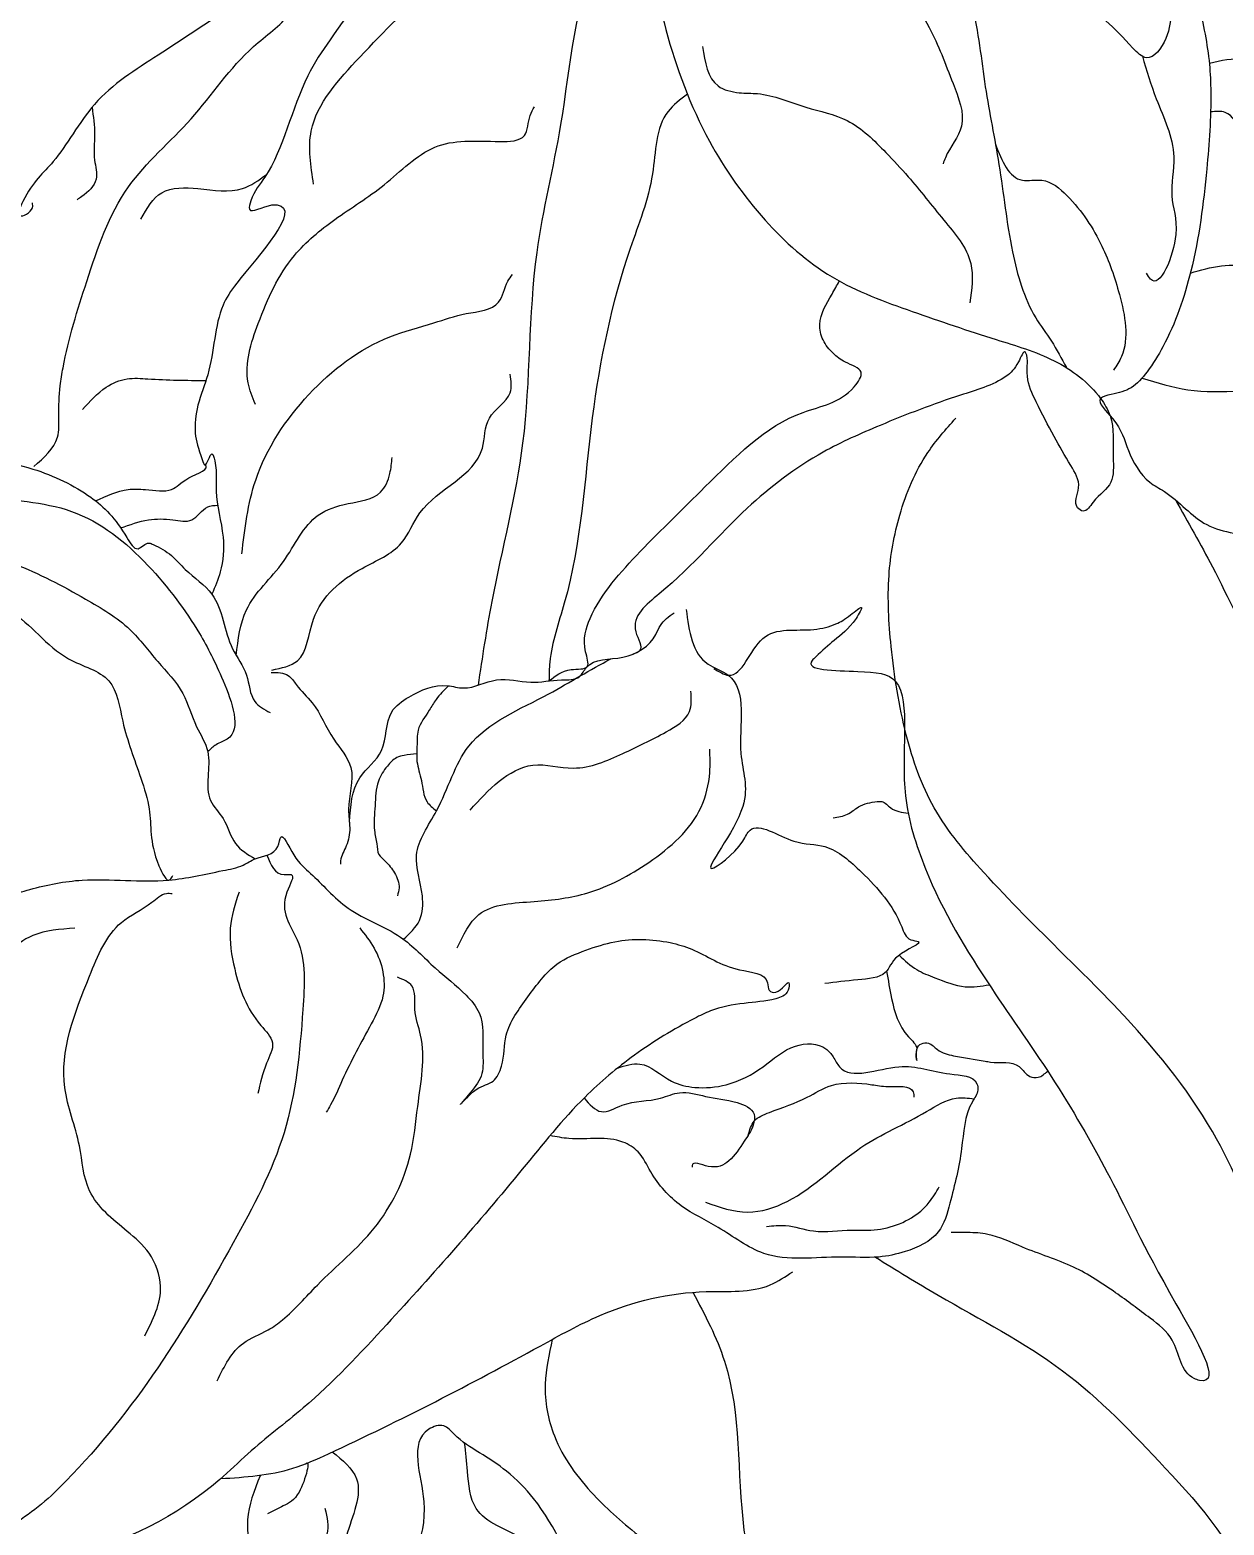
# Model space of a CAD drawing. Header units: millimetres. Extents: x 14385 to 129787, y 107826 to 186798.
# Drawn here: x 29395 to 29833, y 114161 to 114710 of the extents above; entities that cross this region are included whole.
import ezdxf

# ---------------------------------------------------------------- set-up
doc = ezdxf.new("R2010")
doc.units = ezdxf.units.MM
doc.header["$LTSCALE"] = 1000

msp = doc.modelspace()

# ---------------------------------------------------------------- linework, layer by layer
at = {"color": 8, "linetype": 'ByBlock', "ltscale": 3000}
for points, start_tangent in [([(29299.33558246051, 114593.393515013), (29307.0073443345, 114599.9496024966), (29317.51825199381, 114608.1177090088), (29325.10908092244, 114613.3696564033), (29338.54006731336, 114619.2060617574), (29358.39591479965, 114627.3741682696), (29375.3316835548, 114630.8768289059), (29375.9163871879, 114636.7111907003), (29377.66705865331, 114643.7144684128), (29374.74697992217, 114656.5521079202), (29371.24219755793, 114671.1390341863), (29371.82690119056, 114696.8143132005), (29368.32211882633, 114717.8221027798), (29374.74697992217, 114742.3305094352), (29382.92251248343, 114757.5018936603), (29393.39558637852, 114772.6773650039), (29433.07288702042, 114811.6603021643), (29471.73211545416, 114830.6204453271), (29501.51072753419, 114843.4580848341), (29531.87748268025, 114850.4593189878), (29554.65340889816, 114854.5443940235), (29577.42589568312, 114856.8781387413), (29587.35553914274, 114852.2106493057), (29588.52150697552, 114848.12557427), (29589.69091424125, 114831.787317686), (29587.54814739863, 114820.5007396856), (29585.03392177692, 114786.1505514525), (29587.36929687543, 114775.6466566634), (29582.11384304578, 114768.0609645506), (29559.91230216122, 114755.1620182644), (29525.45606101782, 114743.4932946756), (29491.00325930782, 114730.6556551682), (29468.78108182468, 114718.3289054854), (29441.91910904238, 114700.8237765425), (29418.56191862479, 114682.7341896405), (29403.37682133506, 114661.7264000618), (29392.28121004265, 114647.1394737957), (29391.11524220987, 114641.8875264011), (29395.78599240689, 114644.8036855187), (29395.78599240689, 114646.5550158366)], (-0.873532155831851, -0.4867664457702061)), ([(29815.98690398876, 114747.6896776449), (29824.14331330045, 114749.7690652784), (29834.853708082, 114758.1783117878), (29840.97589906177, 114759.7089377016), (29857.80504538969, 114763.5303935881), (29869.28243376, 114762.7661024106), (29882.29036987538, 114755.8854382557), (29887.64556726639, 114749.7690652784), (29881.52337628661, 114768.118184211), (29883.82091762044, 114781.1152213437), (29885.3514653655, 114793.3479672989), (29892.2372105011, 114806.3450044312), (29908.30280267319, 114818.5777503865), (29910.59690457408, 114826.2227057184), (29912.12745231914, 114829.2819139871), (29921.31073878857, 114820.106332741), (29955.73946446704, 114803.2878397221), (29951.14782123186, 114805.5807132542), (29953.44536256616, 114813.9899597636), (29955.73946446704, 114821.6349150955), (29965.6863050923, 114832.3390786962), (29972.5720502279, 114842.2789511194), (29994.75983337977, 114847.6289893605), (30013.12296688615, 114846.100407006), (30016.1840623758, 114845.3361158285), (30020.77226617758, 114849.1596152743), (30033.78020229295, 114855.2759882521), (30043.72704291821, 114857.5688617837), (30039.1353996835, 114850.6881976288), (30038.37184552767, 114842.2789511194), (30041.42950158438, 114830.0462051642), (30056.73153960065, 114806.3450044312), (30060.55962867953, 114787.2315943211), (30060.55962867953, 114778.8223478117), (30060.55962867953, 114772.7059748343), (30066.67838022637, 114776.5274307204), (30064.38427832548, 114787.2315943211), (30070.50302987185, 114801.7572138084), (30088.86616337823, 114833.1033698733), (30104.93519498326, 114843.0432422969), (30138.60036650544, 114855.2759882521), (30168.4374489492, 114854.5116970746), (30189.09468435601, 114852.2167799834), (30245.71119318635, 114835.3982869645), (30284.73156209907, 114814.7542509406), (30321.45782911137, 114790.2887590302), (30349.00080965378, 114778.8223478117), (30350.53135739884, 114777.2917218979), (30337.52342128346, 114768.8824753885), (30322.2213832672, 114767.3538930339), (30313.80509038654, 114765.8253106794), (30309.98044074106, 114761.2375200561), (30301.56414786039, 114755.1211470787), (30289.32320533379, 114746.7119005693), (30266.37186802609, 114737.5363193231), (30242.65353712917, 114729.8913639912), (30216.63766489842, 114729.8913639912), (30185.27003471006, 114732.1842375228), (30170.73155085009, 114732.9485287003), (30154.665958678, 114729.8913639912), (30147.01321995317, 114729.8913639912), (30160.02115606854, 114720.7178263043), (30172.26209859469, 114707.7207891715), (30188.33113020018, 114689.3716702389), (30198.27797082544, 114677.9032154612), (30204.39672237227, 114676.3746331067), (30200.57207272633, 114671.0225513063), (30182.20893922041, 114663.3775959739), (30169.08608961711, 114651.7373787575), (30169.08608961722, 114651.7373787576)], (-0.91750711148166, -0.3977193739065031)), ([(29706.87928000663, 114850.091478314), (29712.72631633526, 114841.3307396055), (29719.05831273657, 114837.4357155843), (29731.2339060331, 114835.9766142459), (29742.9279786913, 114830.1340782142), (29749.77245062927, 114830.2423868568), (29752.18005382328, 114825.7547306393), (29757.53869064723, 114821.3733395056), (29775.07636020111, 114811.151455899), (29781.40491716901, 114803.7374227673), (29791.6372307447, 114789.1341480271), (29801.86610488698, 114772.5854048354), (29816.96521634853, 114745.3263673654), (29823.78561225452, 114719.5284747931), (29827.66529283032, 114697.4743828538), (29828.15369233547, 114687.2524992472), (29826.69193325343, 114659.0207275518), (29820.84489692433, 114621.5398064752), (29810.61602278159, 114593.7944018922), (29804.77242588589, 114584.5452525115), (29798.9253895568, 114578.704760039), (29791.62003357906, 114576.2708809155), (29787.73691356985, 114574.7239065275), (29792.12219081644, 114567.4222691574), (29797.96922714554, 114555.7392406531), (29805.76298262889, 114544.0582557081), (29811.11818001943, 114540.6495987999), (29826.70913041907, 114528.4802031831), (29847.1668787041, 114523.6124449361), (29862.26599016518, 114520.2058315871), (29878.34190063702, 114519.7194644741), (29886.13565611991, 114519.7194644741), (29907.64243151119, 114523.0668146035), (29934.43561563047, 114526.9618386247), (29966.09903706855, 114521.6077132651), (29994.91116843757, 114512.2706908349), (30013.91059707396, 114500.5897058898), (30043.62385992438, 114477.2236488818), (30054.37552790355, 114460.5890761994), (30059.24920465529, 114446.472168572), (30060.70752430439, 114435.7639178529), (30064.11944197409, 114431.3825267188), (30068.98967929289, 114427.9759133698), (30070.93983788008, 114425.5420342463), (30071.91319745698, 114436.7366520784), (30074.34831611637, 114448.4196805826), (30082.14207159972, 114459.6142984147), (30102.59981988475, 114481.0328434121), (30134.3113933868, 114502.0815041771), (30156.71930025902, 114521.552537164), (30172.30681122572, 114540.5351594791), (30183.99744445051, 114571.2008102986), (30186.924402048, 114598.5497643778), (30184.4892833886, 114612.6666720051), (30179.13064656465, 114624.3497005094), (30173.28704966896, 114640.898443701), (30170.36353150441, 114648.6864481841), (30165.97825425782, 114658.4219646773), (30161.10801693902, 114667.1827033863), (30154.77602053818, 114674.9727514286), (30149.41738371423, 114664.2624571498), (30132.36811366549, 114651.1203273072), (30120.6774804407, 114637.9781974645), (30107.03668862872, 114624.8360676223), (30096.80781448598, 114608.285280871), (30082.18678423029, 114583.8729215025), (30069.51591256226, 114544.840938919), (30067.56575397507, 114518.5566792342), (30059.28359898657, 114465.9861163043), (30057.33687983232, 114459.1708460471), (30055.38672124513, 114457.7117447083)], (-0.6649926078639504, 0.746849939068286)), ([(29650.43818550848, 114843.4229867614), (29657.11756141356, 114830.9085871878), (29666.58288140048, 114826.1797909734), (29674.93382505153, 114824.5122465866), (29682.44898645079, 114810.883749631), (29697.7544639, 114797.2532091162), (29719.78059369477, 114766.2667194877), (29732.02841508726, 114741.2351616516), (29740.3896770376, 114719.1953746274), (29745.4250071469, 114689.187749902), (29750.40874575882, 114660.720968887), (29755.4062421039, 114628.5798682554), (29763.95323344332, 114604.3841261722), (29769.65237414755, 114595.8440918678), (29775.15727077576, 114586.1310224417)], (0.8684898563920096, 0.4957069389711894)), ([(29598.73123387399, 114829.1461388919), (29604.56302311562, 114821.9925379728), (29608.66626684519, 114814.0165260343), (29611.40061618725, 114791.2349269849), (29618.92609588627, 114751.8187552539), (29628.21600478294, 114710.1628425324), (29644.17153509485, 114669.2834823441), (29664.62584394694, 114640.2567660816), (29689.17307822884, 114619.4083741277), (29718.62838359468, 114606.7362629238), (29749.39755241724, 114596.4142449119), (29770.67044635548, 114588.6466760214), (29787.74764910666, 114574.737260912), (29791.18030225835, 114568.5209147691), (29792.35263283656, 114553.080570007), (29791.53404775041, 114544.0868655385), (29784.98880649509, 114536.728008508), (29781.30517360813, 114533.4583136316), (29779.26215032593, 114534.6844492101), (29779.67144286877, 114542.0433062406), (29776.80639506795, 114550.2195869906), (29770.67044635548, 114560.848138897), (29764.12520510016, 114573.5202501009), (29760.85086475604, 114582.9226664293), (29760.85086475604, 114587.8292523024), (29760.85086475604, 114588.6466760214), (29760.03227966989, 114591.9163708978), (29757.57996384485, 114588.2379641619), (29753.07774587173, 114582.9226664293), (29744.89533444413, 114578.835547834), (29736.30363047367, 114575.9745648175), (29706.79673361138, 114564.8902991873), (29685.93313221599, 114555.0791709998), (29658.08404212457, 114534.5454871783), (29625.7636889579, 114503.0664997583), (29617.17198498745, 114489.1662094167), (29618.58364770398, 114482.1396054856), (29616.06208968512, 114480.9092805589)], (-0.5780395216723622, 0.816008769183755)), ([(29687.49310365075, 114804.8656737761), (29702.00216382148, 114811.5724291143), (29716.2448564322, 114812.9967899446), (29739.74650304171, 114810.1501118431), (29773.21562687506, 114790.9365673277), (29799.56512412021, 114764.6053057786), (29808.82407811855, 114739.6984050598), (29811.67192875419, 114726.8893753828), (29811.67192875419, 114706.9626286721), (29804.55230216554, 114699.8469551981), (29799.56512412021, 114703.4047919351), (29789.59764689591, 114713.3671435111), (29771.79170155723, 114722.618336451), (29758.26097160543, 114725.4650145525), (29737.66180778947, 114727.740881358), (29735.55120655557, 114733.1587369304), (29732.82648526959, 114739.4701029111)], (0.6563354868385507, 0.7544691701563442)), ([(29958.01087129139, 114802.2487131909), (29976.39669987385, 114787.9958854986), (29984.81299275451, 114779.5866389892), (30011.59241914109, 114754.3568559012), (30021.53925976634, 114736.7720281456), (30035.31075003801, 114717.658618036), (30047.55169256416, 114671.0225513063), (30049.08224030922, 114589.2168290655), (30047.55169256416, 114570.1034189554), (30050.61622748722, 114548.4314726049), (30049.84923389798, 114523.9680242541), (30049.08567974216, 114484.9748692971), (30043.76636219607, 114477.0566026881), (30042.96348876238, 114491.855533452), (30038.37184552767, 114499.5025323436), (30020.77570561052, 114523.9680242541), (30002.4125721046, 114560.6642185601), (29956.50645805581, 114614.9472841814), (29897.59584732505, 114678.4038874891), (29846.33453588572, 114714.3357906181), (29831.03249786946, 114723.5113718638), (29823.29028666706, 114721.8866517955)], (0.9283228760761646, 0.3717749826893655)), ([(29617.65273721446, 114757.529478959), (29604.43784492288, 114738.5722924989), (29589.58085238107, 114675.326287187), (29580.80685845448, 114628.3734687662), (29575.6580270516, 114558.4122162142), (29564.33197373908, 114500.2831719953), (29559.27831711189, 114469.5240716097)], (-0.5780395216723622, 0.816008769183755)), ([(29498.92427381699, 114653.4152443984), (29498.0747338325, 114672.9230614531), (29515.90131576976, 114700.0635724839), (29543.90861978533, 114726.356006406), (29571.06982325029, 114739.0792065927), (29584.65214469901, 114738.2311294845), (29604.17436717136, 114738.2311294845), (29605.02390715585, 114751.8024067793)], (-0.7391184619783304, -0.6735754591452895)), ([(29529.98235502292, 114739.0975986265), (29504.98455500009, 114706.4701308815), (29496.82278017153, 114693.217648837), (29481.00826661813, 114656.0023904692), (29475.90414784628, 114647.3376990475), (29475.39511174255, 114644.2784907792), (29483.55688657111, 114645.8070731338), (29485.59990985331, 114645.8070731338), (29470.80346850783, 114617.1665895784), (29465.70278916892, 114609.0087008623), (29462.64169367927, 114596.7739113479), (29460.08963429334, 114583.5214293033), (29456.51950269949, 114572.3063758782), (29455.49799105816, 114562.1090149835), (29458.05005044409, 114552.4245874726), (29459.06812265201, 114550.3851152936), (29461.62018203794, 114554.4640596511), (29462.64169367927, 114551.9136976481), (29463.150729783, 114540.6986442229), (29465.70278916892, 114523.8760640856), (29464.68127752806, 114511.1324283059), (29461.62018203794, 114502.9765831495)], (0.2800958296653078, 0.9599720444909335)), ([(29396.29158907768, 114549.8599205541), (29404.96583944338, 114560.566127714), (29405.47487554757, 114568.2131266052), (29405.9839116513, 114579.4281800303), (29407.00542329217, 114586.0554428322), (29415.70718912326, 114617.7694395713), (29431.01266657247, 114652.4343359356), (29453.96744331357, 114677.4127612298), (29476.92565948761, 114703.9218124377), (29490.19155308802, 114716.1566019522), (29493.76168468187, 114721.7641286648), (29496.31030463439, 114727.8825452014), (29494.39306617272, 114732.2052351032)], (-0.4949719038242518, -0.8689089793669966)), ([(29641.69170380489, 114703.9933370131), (29647.34957131103, 114689.4983709154), (29655.13644792803, 114687.0236206062), (29661.85710027313, 114686.6700848479), (29679.54954431823, 114681.7205842289), (29694.7621570729, 114676.7710836104), (29708.94981875329, 114665.0267483273), (29717.08751755033, 114656.1883543653), (29730.17800006096, 114640.2792452339), (29740.087006922, 114624.3680925428), (29739.73274530901, 114609.8731264456)], (-0.7253566679040986, 0.6883732303968998)), ([(29803.06967740646, 114700.3615963947), (29808.16370695655, 114684.7838796161), (29814.5748103197, 114663.4348156343), (29813.86284766078, 114649.201425127), (29815.28677297861, 114634.9700781785), (29806.02781898028, 114618.6011682053), (29804.60389366245, 114620.7366876712)], (0.007624200252778212, 0.9999709353628762)), ([(29962.74558976211, 114527.9468342064), (29944.86741632794, 114544.4383577376), (29927.67712952069, 114556.1193426822), (29925.61346963991, 114560.2412017856), (29928.36501614761, 114571.2355508066), (29921.48958931176, 114582.2298998272), (29908.42318283312, 114601.4679670546), (29898.11176229513, 114611.7756801515), (29886.42112907034, 114617.9594905859), (29878.8578156071, 114624.1433010202), (29874.73049584555, 114637.8862372965), (29863.72774924769, 114672.2405126474), (29857.5402090383, 114685.2968129998), (29849.28900894814, 114694.9158466135), (29840.34992223105, 114699.0397492757), (29827.63530575263, 114697.7831872278)], (-0.2406879696150875, -0.9706025454750089)), ([(29417.63806226221, 114681.6501423528), (29418.56191862479, 114671.6478804511), (29418.56191862479, 114662.3108580208), (29419.14318282448, 114655.3075803078), (29413.88772899483, 114648.8887605544), (29412.13705752941, 114647.7218881955)], (0.1537558521478803, 0.988108869472529)), ([(29477.5825912162, 114572.6313018066), (29474.92734883598, 114580.5848345927), (29478.64193662175, 114602.3242184001), (29491.90783022216, 114627.2474675931), (29506.76618136384, 114640.5019931973), (29524.80944758852, 114653.2292805023), (29543.38238651596, 114667.0151315236), (29567.25893133704, 114669.1363460745), (29576.28056444938, 114671.2575606255), (29578.40269469342, 114678.679767994), (29579.99515223468, 114681.8615898204)], (-0.6910831001058643, -0.72277531000171)), ([(29636.12470653804, 114686.4286452702), (29629.0242715698, 114680.1511306886), (29623.29761540017, 114657.2591794373), (29615.11520397302, 114629.8693541719), (29601.20613637625, 114567.7308466111), (29590.94286790222, 114499.6966704766), (29585.6255042759, 114478.028811245), (29585.31670281594, 114471.1246629935)], (-0.5780395216723622, 0.816008769183755)), ([(29820.66466009582, 114620.8166008279), (29832.09872214089, 114623.4566650961), (29843.10146873875, 114623.4566650961), (29860.291755546, 114620.7080778412), (29881.03555413429, 114621.7101087314), (29869.91872889001, 114626.2052523515), (29863.03986262076, 114631.7024268618), (29853.41632870969, 114653.0024454205), (29839.66203560412, 114672.2405126474), (29833.47449539474, 114679.799638489), (29828.08273571555, 114679.9501002775)], (-0.2182431572455771, -0.9758944227299807)), ([(29749.12844203785, 114668.1730236911), (29759.02452576126, 114654.8947813299), (29766.14759178332, 114654.8947813299), (29775.40654578211, 114649.201425127), (29788.225313075, 114630.6990392467), (29794.63297700475, 114612.9098555616), (29795.34493966366, 114590.1364307495), (29792.49708902801, 114585.1542331821)], (-0.4540586472016016, 0.8909717980393386)), ([(29435.60087037424, 114640.616432518), (29443.25360909861, 114650.300860029), (29456.51950269949, 114651.8314859427), (29472.84305235662, 114651.8314859427), (29481.65082175063, 114656.9820868965)], (-0.9950943741724227, -0.09893021020090076)), ([(29175.83768287685, 114615.5276550215), (29177.36823062191, 114621.1351817341), (29182.47234939376, 114621.1351817341), (29185.02096934628, 114614.5079189323), (29188.59454037354, 114611.448710664), (29209.50973326538, 114610.4289745742), (29221.2416396878, 114609.4092384849), (29234.50753328821, 114607.3697663059), (29248.79149909655, 114602.7819756831), (29269.70669198886, 114583.9199233663), (29281.95107394841, 114575.2552319446), (29286.54271718313, 114573.2157597656), (29279.91149009916, 114575.7640782099), (29270.72820362973, 114579.3321327435), (29264.09697654622, 114580.3518688327), (29257.97478556645, 114578.3123966537), (29256.44423782139, 114574.2354958553), (29264.60601264995, 114572.7048699416), (29271.23723973345, 114573.7246060309), (29289.09477656905, 114567.6082330535), (29292.15587205871, 114565.0599146092), (29330.899748364, 114558.9320353398), (29368.67638043931, 114553.844861184), (29380.93108069804, 114552.1589247638), (29395.97042170714, 114548.8743017935), (29417.14143274038, 114538.5508634013), (29430.42796293937, 114523.7411891718), (29434.50713063742, 114519.6642883734), (29438.5897377684, 114521.703760552), (29440.120285513, 114521.192870728), (29446.75151259697, 114517.1139263699), (29451.85563136882, 114512.0172894818), (29461.62018203794, 114502.9765831495), (29469.20069266681, 114482.9599198296), (29474.30137200572, 114473.2734487595), (29477.36246749538, 114463.5890212481), (29482.97218293801, 114459.5100768905)], (-0.8915541453106408, 0.4529141264957551)), ([(29472.61261033651, 114517.7106456848), (29477.70297137566, 114544.8511567156), (29497.22519384848, 114576.232053289), (29526.93501726596, 114597.4360245604), (29543.06251923426, 114602.5265307708), (29554.94576071447, 114605.9188392044), (29566.82556276175, 114610.159224747), (29570.22372269875, 114617.7919187236), (29571.91936323431, 114620.336150049)], (-0.6795576483773728, -0.7336221115341435)), ([(29585.31670281594, 114471.1246629935), (29593.44677522418, 114475.2679626339), (29599.34963561979, 114476.410543413), (29598.7641388505, 114481.8093959454), (29600.4013090228, 114494.0727952898), (29618.80915515975, 114518.6016375383), (29642.53780435596, 114542.3110125086), (29678.53835097665, 114569.700837774), (29697.35892908939, 114579.103254102), (29699.81124491442, 114584.418551835), (29694.08458874526, 114588.0969585704), (29689.58581020508, 114591.368697006), (29685.90217731812, 114596.2732393199), (29684.67429968866, 114601.9972489125), (29689.17651766224, 114613.0345126789), (29691.83988541167, 114617.8807809727)], (0.3125012895663942, -0.9499173353609992)), ([(29483.64631183271, 114475.1167392458), (29492.98093335994, 114478.5110912391), (29498.92427381699, 114493.7764791919), (29516.74741632084, 114512.4362191379), (29531.17927775404, 114521.7671108905), (29537.96871876169, 114532.7921133007), (29560.88566173811, 114556.5403158979), (29563.43084225815, 114567.5673618673), (29571.06982325029, 114576.8962100607), (29571.06982325029, 114583.6808269287)], (-0.6117157085651197, -0.7910776775353187)), ([(29414.1766413782, 114570.7757499644), (29422.8474523105, 114578.9336386805), (29430.50019103533, 114581.9908033896), (29438.15292976017, 114581.9908033896), (29459.42802172026, 114581.372581292)], (-0.9954143431316324, 0.09565712460565226)), ([(29802.94266066526, 114582.2649123594), (29819.73396002187, 114577.9833836069), (29858.23841396451, 114577.9833836069), (29877.49236065254, 114575.2347963515), (29894.68264745979, 114572.4862090966), (29911.18504764012, 114564.9291268143), (29920.81202098413, 114558.74531638), (29925.68681232026, 114559.8650835562), (29925.68681232014, 114559.8650835562)], (-0.8680201755020746, -0.4965289265705954)), ([(29842.2072161237, 114210.900870546), (29853.27875138458, 114226.7057581532), (29848.5357730916, 114260.6881057124), (29828.76247200056, 114305.7342833083), (29793.96572697686, 114350.7804609046), (29774.14771325479, 114370.7726015125), (29744.88501614484, 114400.8047489494), (29726.69729372871, 114424.5120803605), (29716.41338865564, 114451.382841564), (29710.8793407419, 114483.7834742267), (29710.08827112115, 114509.8633779821), (29714.04361922585, 114531.9910380563), (29724.32408486551, 114554.9075120192), (29734.60455050517, 114567.5530569523)], (0.2882723581620885, -0.9575484570086615)), ([(29203.8965783898, 114550.2073256343), (29213.07986485923, 114547.148117366), (29219.1986164056, 114538.4813823851), (29227.8728667713, 114530.3255372287), (29238.58670098626, 114526.7574826952), (29260.52340551896, 114518.0907477143), (29278.88997845829, 114515.54242927), (29291.64339652157, 114514.0118033562), (29303.37530294398, 114512.9920672665), (29306.4363984341, 114516.5621653597), (29306.94543453783, 114520.1302198933), (29313.58010105474, 114518.5995939791), (29323.7814597321, 114513.502957091), (29338.57790107757, 114513.502957091), (29357.45351012109, 114517.0710116245), (29371.73747592943, 114518.0907477143), (29389.11005269235, 114514.0261082712), (29415.21535018471, 114501.1884687639), (29431.54233927524, 114489.9734153391), (29441.7436979526, 114478.2495156487), (29450.92698442249, 114466.5235723995), (29456.02766376093, 114454.2887828851), (29460.11027089192, 114445.1745084177), (29461.14554026548, 114427.2136657515), (29465.7371835002, 114420.5864029497), (29470.32882673491, 114411.4108217035), (29477.47252935602, 114405.8032949914)], (-0.8846439288553779, 0.4662672185982208)), ([(29418.96009060438, 114537.1843775584), (29430.88884697959, 114541.3628009947), (29437.25523771171, 114541.3628009947), (29446.80654352682, 114541.3628009947), (29453.17637369235, 114545.6052300965), (29458.84279216523, 114550.5350400537), (29458.84279216512, 114550.5350400537)], (-0.939611401199404, -0.3422432099196311)), ([(29470.54320885544, 114480.4996864166), (29474.29449313937, 114497.1708311851), (29487.87681458809, 114514.9824940225), (29500.60615661985, 114531.9460797517), (29511.64329754899, 114536.1864652939), (29523.5265390292, 114540.4268508365), (29526.92125953326, 114547.2135112637), (29527.76736008434, 114553.1500510231)], (-0.6117573503139525, -0.7910454755175912)), ([(29385.6293463601, 114537.9541440865), (29393.79112118867, 114536.9344079967), (29410.11467084626, 114533.3663534632), (29438.17356635875, 114513.4845650576), (29457.04917540227, 114488.5040962042), (29465.72342576797, 114471.1726698016), (29467.25397351256, 114449.762299041), (29463.17136638158, 114447.722826862), (29460.11027089192, 114445.1745084177)], (-0.6201941434244842, 0.7844483567845435)), ([(29428.1481826402, 114527.2725142827), (29438.31802255067, 114530.2274463822), (29447.3362162296, 114530.2274463822), (29454.23571909789, 114530.2274463822), (29460.07243712724, 114534.9991573419), (29463.72666327946, 114535.6158266021)], (-0.9831445560971322, -0.1828299259327446)), ([(29815.20660973829, 114537.5672757874), (29828.73495653516, 114513.0186335377), (29846.13504876348, 114478.2474720895), (29869.069188906, 114433.2012944936), (29882.51737246255, 114387.202818265), (29897.54425582767, 114320.0289805948), (29900.73261034361, 114235.2274004242), (29895.98619261768, 114138.812272765), (29900.73261034361, 114101.6705825322)], (-0.1879653782848545, 0.9821756546393481)), ([(29338.11357760441, 114500.6714482617), (29350.35795956396, 114503.73065653), (29364.13288926857, 114502.2020741755), (29387.60014154634, 114496.5945474629), (29409.02437054238, 114479.2610775011), (29423.82081188785, 114471.1052323447), (29428.92149122676, 114456.322124386), (29435.55271831027, 114435.4205998907), (29438.61381379992, 114424.2055464655), (29442.18394539377, 114403.3040219702), (29446.26655252476, 114398.207385082), (29447.28806416562, 114399.7359674366)], (-0.7365260363353404, 0.6764091940535351)), ([(29512.08795751934, 114419.2675042127), (29515.94602840033, 114435.5759103971), (29523.87736120925, 114445.5873073961), (29527.63666162512, 114459.7716524804), (29533.89642993046, 114465.1932152969), (29548.09097047721, 114469.3661633826), (29553.9345673729, 114468.5303476297), (29566.07576633862, 114471.4894214927), (29578.59874238179, 114470.655649299), (29589.87320419739, 114471.4894214927), (29596.54914391192, 114472.7421233419), (29599.05649066728, 114476.0792556747), (29612.41524896224, 114479.8332741044), (29624.51861416327, 114488.1750831574), (29626.19017866685, 114491.5122154902), (29631.19799331075, 114496.1020496723)], (-0.8408094575773909, -0.5413311888746238)), ([(29635.63830148766, 114497.3854049111), (29643.67969615629, 114477.2910863382), (29651.05384079751, 114473.2714052003), (29655.74522759311, 114444.4694804603), (29656.4159170544, 114425.0454493368), (29645.02107507887, 114402.2699809659), (29656.4159170544, 114412.3181620317), (29659.09867489955, 114416.335799611), (29675.18490367022, 114412.3181620317), (29686.57974564529, 114410.3072996831), (29699.98665600468, 114400.9314496259), (29714.73494528618, 114380.8350874938), (29718.08495315921, 114376.1471624652), (29720.76771100436, 114375.4768750153), (29713.39356636361, 114370.1186625373), (29708.702179568, 114364.0901626095), (29698.64871651505, 114361.4110563703), (29686.57974564529, 114360.070481471)], (-0.3397508617909952, 0.9405154713837918)), ([(29645.80190842971, 114475.6663610662), (29651.18760764459, 114473.1902891689), (29663.79006169515, 114486.6689799547), (29682.55904831097, 114490.0183736438), (29690.60388241301, 114492.0271924331), (29695.9659586699, 114495.3765861218), (29699.98665600468, 114498.055692361), (29697.97802705376, 114494.0360112225), (29689.93319295172, 114485.9986925053), (29683.22973777226, 114479.9701925775), (29681.88835884968, 114478.6296176782), (29698.64871651505, 114474.6119800995), (29712.48528821021, 114470.9617335746), (29715.78785974532, 114453.9032015893), (29716.12103683932, 114428.9016457314), (29723.49518148007, 114402.1085397813), (29747.64688095183, 114358.4356340331), (29771.11069379665, 114323.6052093653), (29791.22105933505, 114288.7747846979), (29815.35212220822, 114242.5556040651), (29824.0642063386, 114214.423966775), (29822.05557738768, 114215.0922106651), (29814.01074328565, 114229.1600728694), (29805.96590918361, 114237.1973915866), (29793.22968828597, 114246.5752852035), (29777.81414897612, 114255.95317882), (29759.0451623603, 114263.3202100874), (29746.30894146266, 114268.0101786752), (29738.93479682191, 114268.6784225658), (29732.90203110327, 114268.6784225658)], (-0.3867965351810467, 0.9221650830366206)), ([(29531.92207352945, 114376.3222180842), (29537.78298937262, 114383.2464874645), (29538.84921364451, 114392.2953680342), (29536.72020453413, 114407.1990459913), (29544.0668337096, 114423.4780393557), (29555.91224142548, 114447.1976321226), (29585.20933286671, 114466.3600876557), (29596.77834196819, 114472.9511736852), (29607.99963657081, 114479.2633530645)], (0.4295383093593771, -0.9030486370028408)), ([(29483.39011514385, 114474.205149698), (29489.64812265255, 114473.1201818122), (29492.56820138416, 114469.7830494794), (29498.41523771279, 114463.1087848132), (29506.34657052171, 114449.7602554818), (29512.60633882659, 114439.331972386), (29511.7705565748, 114423.8969690118), (29512.1901674174, 114417.2227043461), (29510.93821375642, 114410.5484396799), (29508.85047784366, 114405.1248333042), (29508.85047784366, 114403.8741750142)], (-0.3403902510570744, 0.9402842532900898)), ([(29548.41715359653, 114469.329700556), (29543.86390715477, 114464.3063105617), (29541.39783359703, 114460.4071994221), (29537.29115043452, 114453.0217761204), (29536.88185789122, 114447.0729750053), (29536.88185789122, 114441.5328857496), (29538.52590692986, 114434.5561743078), (29540.57924851088, 114426.7599955879), (29544.06683370948, 114423.4780393557)], (0.1121403306779149, 0.9936923800832167)), ([(29556.42815639556, 114423.7007873191), (29567.08352024679, 114434.3456877002), (29579.33478107268, 114440.2025286469), (29594.24816314469, 114439.137834253), (29612.36021803191, 114444.4592626637), (29628.33982437581, 114452.4434488395), (29636.86273968371, 114459.8963095977), (29637.39585181943, 114467.3491703558)], (-0.875994040709686, -0.4823219263532572)), ([(29551.63358660613, 114373.132912501), (29559.62338977784, 114385.3758762528), (29579.86789320887, 114390.1659792464), (29599.5758450703, 114393.3600624285), (29621.94935761171, 114404.538331786), (29641.12419733743, 114424.765481713), (29644.32287015265, 114437.5397708824), (29644.32287015265, 114446.0573260344)], (-0.7908082847275744, -0.6120639319599155)), ([(29536.79859207361, 114444.4116109394), (29532.15951619728, 114443.7889752144), (29529.49051608483, 114442.9695079357), (29525.99949145329, 114439.8919076335), (29522.7148328094, 114434.3518183779), (29521.48007631407, 114425.286589334), (29521.27371032594, 114416.2581443575), (29522.0957348455, 114411.3352100097), (29522.91775936459, 114407.4360988701), (29525.1774669342, 114404.9756534759), (29528.66505213233, 114400.6657869171), (29530.30910117098, 114395.1277412207), (29529.69344264001, 114392.2544968485)], (0.1393659737329561, 0.9902409430868151)), ([(29689.61332567048, 114420.911328878), (29694.88941609871, 114422.229424625), (29698.84476420388, 114424.8656161188), (29705.7683431037, 114426.8417379598), (29707.41583157529, 114426.8417379598), (29710.7142479514, 114424.536603072), (29717.12308673584, 114422.5876940393)], (-0.9867196395444375, -0.1624326104490586)), ([(29343.17986261204, 114223.7712070018), (29346.67088724358, 114237.7205427669), (29341.08868726587, 114250.274127532), (29334.10663800279, 114279.5644629437), (29332.01546265662, 114308.8568419151), (29336.20125278144, 114333.964011445), (29345.27447739115, 114356.9785762539), (29371.7959462927, 114381.3888920632), (29379.42116955214, 114387.9446302897), (29394.80919339659, 114394.5739366512), (29414.03218518628, 114398.0050727117), (29445.76235337113, 114398.0189897508), (29465.58240900899, 114401.4893413142), (29473.13540417294, 114403.5472055266), (29477.47252935602, 114405.8032949914), (29485.8372307393, 114410.4074340884), (29486.86562124651, 114413.8385701494), (29491.6705093357, 114407.3216595494), (29497.85117067874, 114400.4614309876), (29511.62266094994, 114387.7280130044), (29530.8456527401, 114377.0953739791), (29543.54747930646, 114365.7760990297), (29554.87353261898, 114355.8280523692), (29559.67842070817, 114349.3111417696), (29561.05419396202, 114334.9040487216), (29560.71025064832, 114327.0159098331), (29556.24586643942, 114319.8123633091), (29552.81331217114, 114315.6966348838), (29558.65003020095, 114321.1856351572), (29564.82725211058, 114324.2714096967), (29567.91930249857, 114329.7604099696), (29569.63557963318, 114341.079684919), (29577.6116250722, 114355.1679827164), (29588.25323119119, 114367.1738935893), (29598.89139787678, 114372.3195759009), (29609.53300399531, 114375.40535044), (29629.78782572562, 114375.0640760374), (29637.68132476986, 114372.6628938627), (29655.18803942541, 114365.1160293769), (29665.48570223025, 114360.3136650275), (29666.17014942423, 114357.569164891), (29668.57431318529, 114356.8845725262), (29673.37920127448, 114360.3136650275), (29673.03525796125, 114357.569164891), (29668.57431318529, 114354.4833903515), (29656.90431655955, 114352.7688441009), (29644.54643330642, 114350.0243439644), (29638.70971527707, 114347.2798438275), (29616.73517697921, 114333.8107444977), (29598.54057569674, 114318.375741123), (29575.51357086014, 114291.8871255082), (29525.8103226308, 114234.9637812746), (29495.14433680207, 114204.3185660483), (29474.84136300778, 114187.4857681145), (29464.47491153993, 114177.9893480588), (29409.08284090564, 114149.8045782268), (29404.32954431337, 114148.940152644), (29400.44298487122, 114148.940152644), (29395.25975913752, 114148.0777706204), (29390.93983112008, 114144.1929643958), (29389.21323568665, 114133.8341623165), (29384.45993909438, 114132.1073547097), (29361.06147547916, 114124.6749295446), (29340.75850168488, 114113.0205108707), (29325.64219305816, 114098.3457115551), (29322.18556275789, 114091.8717157), (29318.72893245763, 114087.9869094754), (29318.29900331574, 114085.3977198454)], (0.1810464594781446, 0.9834745444140529)), ([(29481.79824837414, 114407.1666675436), (29488.09349887597, 114400.0404577719), (29490.75562012207, 114400.0404577719), (29489.15628371446, 114393.6522914081), (29492.8880686654, 114376.0878992456), (29495.01707777579, 114350.5372773481), (29488.09349887597, 114305.2928744999), (29469.44833185256, 114264.8385746458), (29441.747137386, 114219.0608028209), (29408.18858829059, 114177.5418085724), (29399.13256084698, 114169.0242534203), (29389.01374856487, 114161.5734362214)], (0.3484843478617076, 0.93731459995852)), ([(29436.95600702905, 114230.7703975958), (29442.81336165743, 114248.8681587351), (29438.55190400372, 114261.1111224869), (29430.562100832, 114269.0953086626), (29416.71150359849, 114284.001030179), (29412.98315808049, 114300.5007279471), (29407.65547615488, 114321.7925722685), (29416.71150359849, 114362.7802410999), (29428.43309172161, 114382.4740220502), (29439.61812827562, 114389.9268828083), (29444.94581020123, 114393.1209659905), (29447.07481931162, 114393.1209659905)], (-0.07270176398504687, -0.9973537253720279)), ([(29471.58078039589, 114393.6522914081), (29468.38210758066, 114380.3466768216), (29469.98144398828, 114365.4409553053), (29479.57058356807, 114344.6824799606), (29483.83204122179, 114338.2943135963), (29481.69959267846, 114330.8414528382), (29478.50435929617, 114319.6631834803)], (-0.07229266882441789, 0.9973834618812581)), ([(29515.84972427285, 114380.4488547866), (29521.17396676505, 114372.9980375876), (29524.37263958028, 114355.4316018655), (29520.11118192656, 114345.3180269019), (29509.45581807534, 114324.5595515573), (29505.19436042162, 114315.5086274285), (29503.59502401401, 114312.8479132231)], (0.1825438607248626, 0.9831977109979773)), ([(29713.82375670911, 114370.4564399957), (29720.26555376651, 114365.1671183591), (29726.86238651874, 114362.2019138185), (29738.07149910473, 114358.9076962311), (29746.86903130531, 114359.6057182705)], (-0.8745101353959308, -0.4850072402447109)), ([(29709.21806934662, 114364.6451582922), (29711.03755466605, 114354.624395943), (29717.30076240434, 114340.4584428927), (29720.26555376651, 114336.1751426046), (29719.93880761892, 114333.2119816232), (29720.26555376651, 114331.8938858763), (29720.26555376651, 114335.8461295578), (29724.55452688562, 114338.1533080049), (29727.84950382879, 114335.8461295578), (29733.78252598608, 114333.54099467), (29745.32182415307, 114331.5648728295), (29747.29949820519, 114331.2338162235), (29757.85167906259, 114329.5867074293), (29761.80702716729, 114325.963476795), (29764.77525796241, 114325.6344637477), (29768.30909990694, 114327.944976855)], (-0.869342196449864, -0.4942106286511108)), ([(29463.58753779123, 114214.2706998277), (29473.17667737056, 114228.1096833905), (29482.23270481417, 114232.8997863841), (29487.56038673979, 114236.6251949833), (29500.3447597014, 114249.4015277119), (29521.17396676505, 114270.2642245807), (29534.49145186285, 114297.4108662892), (29537.15701254189, 114314.9773020113), (29538.21979738085, 114341.0592493259), (29536.09078827046, 114350.6414988723), (29535.02456399857, 114359.1570104652), (29529.69688207295, 114362.3510936473)], (-0.4170722077490832, -0.9088733539516414)), ([(29610.42387065093, 114329.0001562464), (29618.70597216545, 114330.518570469), (29630.24527033244, 114324.2591483409), (29638.81633770384, 114321.9519698939), (29650.35563587083, 114322.941052594), (29663.8726080904, 114329.5294877689), (29675.73865240498, 114337.1070056444), (29686.94776499097, 114336.1179229443), (29689.58581020508, 114333.1547619628), (29691.89366983867, 114329.5294877689), (29713.65496328159, 114329.5294877689), (29732.44458649645, 114326.8953398348), (29742.33639619185, 114323.2700656408), (29742.66658177285, 114320.964930753), (29740.68546828732, 114316.6816304654), (29736.73012018215, 114299.550472874), (29732.44458649645, 114279.4561543011), (29728.15905281075, 114268.913431885), (29715.95938348223, 114261.666970616), (29706.40119880077, 114259.6888052158), (29692.55404100067, 114259.6888052158), (29664.2027936714, 114261.0069009627), (29647.38740507571, 114270.5605406787), (29633.87043285661, 114278.467071601), (29622.66132027062, 114290.9859158581), (29618.04560100392, 114298.2344206863), (29612.44276442716, 114301.857651321), (29603.21132589376, 114303.1757470679), (29592.65914503636, 114303.1757470679), (29585.69985465892, 114304.246551948)], (-0.6265619236237818, 0.7793716416863435)), ([(29598.21507950302, 114318.0512117722), (29604.52862878435, 114313.0583998307), (29612.11257884616, 114315.3635347185), (29626.28648279433, 114317.9997262124), (29633.21006169461, 114319.9758480529), (29642.77168580901, 114318.657752306), (29654.310983976, 114316.3526174186), (29660.57419171429, 114312.0693171306), (29660.24400613329, 114308.1170734491), (29656.94902919012, 114302.1866643678), (29651.34275318042, 114294.9381595391), (29643.76224255154, 114292.9620376986), (29637.82578096131, 114293.2910507454), (29637.82578096131, 114292.6330246518)], (-0.8456422128507353, 0.5337501736251818)), ([(29658.4485316982, 114304.4619905685), (29660.61910911812, 114309.5487544887), (29666.18046772352, 114312.7293867839), (29680.02418609068, 114318.3287392592), (29688.92887847649, 114322.6120395467), (29703.76315358619, 114322.941052594), (29709.69617574394, 114322.2830264999), (29718.92761427735, 114320.3048611002), (29719.25779985834, 114318.3287392592)], (-0.9747078933525591, -0.2234827121640879)), ([(29642.77168580901, 114279.7851673479), (29658.2663320807, 114276.1619367132), (29672.77386104281, 114280.1141803947), (29699.80780548148, 114299.88152948), (29723.87351912505, 114313.0583998307), (29734.75244613003, 114317.9997262124), (29741.32547367632, 114317.7363789471)], (-0.4855454519495899, -0.8742114241366724)), ([(29665.18991098099, 114270.8895537255), (29672.11348988081, 114271.220610332), (29682.33204572427, 114269.2424449318), (29696.50938910537, 114269.5735015383), (29703.43296800565, 114269.5735015383), (29721.23547391046, 114276.1619367132), (29724.86407586758, 114279.7851673479), (29728.48923839175, 114285.3845198231)], (-0.9742553120280155, -0.2254475260125836)), ([(29705.12922190083, 114259.5957191515), (29728.12465847947, 114245.6802062311), (29773.76937560982, 114217.9184531735), (29811.47244163242, 114182.2256464826), (29843.22184889868, 114133.6441113015), (29856.11972315388, 114098.9424308699), (29863.06737808569, 114093.9847560141), (29864.05793482868, 114092.9936297548)], (-0.6901440609045838, 0.7236720080244434)), ([(29464.88859293377, 114178.3514016622), (29491.28185339144, 114182.1357298733), (29504.45832173072, 114187.5000730294), (29582.04849381617, 114226.9979871328), (29604.00927438086, 114238.2130405579), (29643.04684045969, 114246.9901277407), (29666.4728195403, 114249.4280939826), (29674.76873226103, 114254.3040264666)], (-0.9403209955633294, -0.3402887381368792)), ([(29638.15371237218, 114246.7366788197), (29649.70326850202, 114221.4810223144), (29656.8743282595, 114159.4738452446), (29669.69069043186, 114131.6431385738), (29691.0512940624, 114114.146961422), (29689.52553666022, 114108.6170815837)], (-0.3372689813402734, 0.9414083249184141)), ([(29586.54131558584, 114229.4388257985), (29583.94312450674, 114213.0502219212), (29587.29979080346, 114194.0129307073), (29601.79448610928, 114172.34668024), (29619.18812045839, 114156.663578437), (29629.71584654239, 114144.9692424101), (29630.78387672093, 114132.73098378), (29632.00448263076, 114123.7562607837)], (-0.3989374211565566, 0.9169781535025555)), ([(29615.56002660142, 114114.1211052053), (29599.50584999111, 114136.4477882546), (29579.67100379255, 114171.0775274944), (29569.75358069327, 114181.0494419348), (29559.83615759399, 114187.8484745186), (29550.52903744963, 114194.6475070876), (29546.71464392927, 114197.7297351819), (29541.22191727546, 114196.4605824363), (29539.39100841072, 114169.8990285259), (29529.47358531144, 114133.3655601603), (29528.25297937181, 114075.1658413273), (29534.96631193545, 114017.5100450975), (29541.90262365597, 113992.7582471412)], (-0.6957350905479992, 0.7182984642752395)), ([(29505.7600509366, 114188.1763080649), (29514.67373851326, 114178.3298289043), (29511.01192075398, 114157.2981548172), (29508.87586039689, 114129.6487556857), (29509.63873908308, 114075.1658413273), (29510.24911406252, 114039.6278432075), (29515.43661722925, 113992.398951472), (29521.23449534562, 113977.8943486374), (29519.09843498853, 113964.8402061027)], (0.58616975547564, 0.810188260693543)), ([(29581.68589436507, 114014.7148522588), (29582.112215642, 114031.1987640124), (29579.06070083764, 114048.5136336398), (29572.19479251292, 114060.9331998092), (29564.10827830818, 114070.8144604874), (29567.92267179873, 114083.7779492599), (29576.46691325691, 114076.3443403107), (29593.25024465111, 114068.9107313615), (29593.86054760602, 114067.7322323781), (29598.28524408129, 114075.1658413273), (29601.33675888565, 114091.2115581941), (29595.69145650056, 114129.6487556857), (29575.856610302, 114156.2103096109), (29558.61555165437, 114167.3607230198), (29555.41146111873, 114181.0494419348), (29554.36709346925, 114191.3840653216)], (-0.9587717918634712, -0.2841771474396011)), ([(29479.30775305582, 114179.3834294955), (29474.69889462378, 114163.2813034814), (29476.98753071215, 114142.1589756173), (29475.46177330997, 114133.4562139225), (29462.34025967505, 114131.2805234951), (29451.5073821285, 114132.0057536375), (29453.6434424856, 114132.0057536375)], (0.507319570568833, 0.8617580015978122)), ([(29503.07798228052, 114167.4513767969), (29503.84086096671, 114158.0233849597), (29498.65328580525, 114150.7710835498), (29490.71934733179, 114142.7028982204), (29487.05752957251, 114139.8019776654), (29492.09252897289, 114125.2973748308), (29502.31510356453, 114110.7927720111), (29503.07798228052, 114104.9909308863)], (0.01235632639446277, 0.9999236576849424))]:
    msp.add_spline(points, degree=3, dxfattribs=dict(at, start_tangent=start_tangent))
for points, end_tangent in [([(29624.6493126225, 114773.9872865139), (29631.02258222096, 114764.4356903571), (29633.25477432518, 114762.2082107228), (29645.04171167791, 114765.7108713586), (29655.23619148892, 114764.4356903571), (29671.16764576884, 114761.2518249715), (29699.87315471109, 114744.9340039801), (29704.30314458883, 114740.2399482739), (29717.26292864012, 114723.2886239004), (29724.85375756829, 114710.9271337094), (29733.56928113161, 114690.4159290402), (29736.66477095301, 114674.6825660083), (29730.75926426065, 114663.1630222479), (29729.91660314251, 114660.9151070204)], (-0.7084168770469519, -0.7057942535293441)), ([(29411.38382167288, 114380.3466768216), (29395.93732746469, 114377.6839190566), (29378.89149684936, 114361.7155467055), (29361.84566623403, 114328.7141076096), (29360.77944196214, 114275.4834750265), (29365.57401175203, 114246.2074445298), (29370.90169367765, 114223.3195803969), (29377.82527257747, 114206.8178390695), (29383.15295450308, 114195.1062007349), (29384.21917877498, 114184.9926257713), (29381.02050595975, 114172.2183366025), (29382.08673023165, 114169.5576223971)], (0.9487312372351163, -0.3160839121093093))]:
    msp.add_spline(points, degree=3, dxfattribs=dict(at, end_tangent=end_tangent))
at = {"color": 8, "linetype": 'ByBlock', "ltscale": 3000, "start_tangent": (0.630017983698342, 0.7765805432900541), "end_tangent": (-0.884253039610474, -0.4670080962249344)}
msp.add_spline([(29495.97863552882, 114183.6271387863), (29493.61828637507, 114173.4345254612), (29487.8204082587, 114168.3579144639), (29482.02253014233, 114165.4569939089)], degree=3, dxfattribs=at)

doc.saveas('drawing.dxf')
